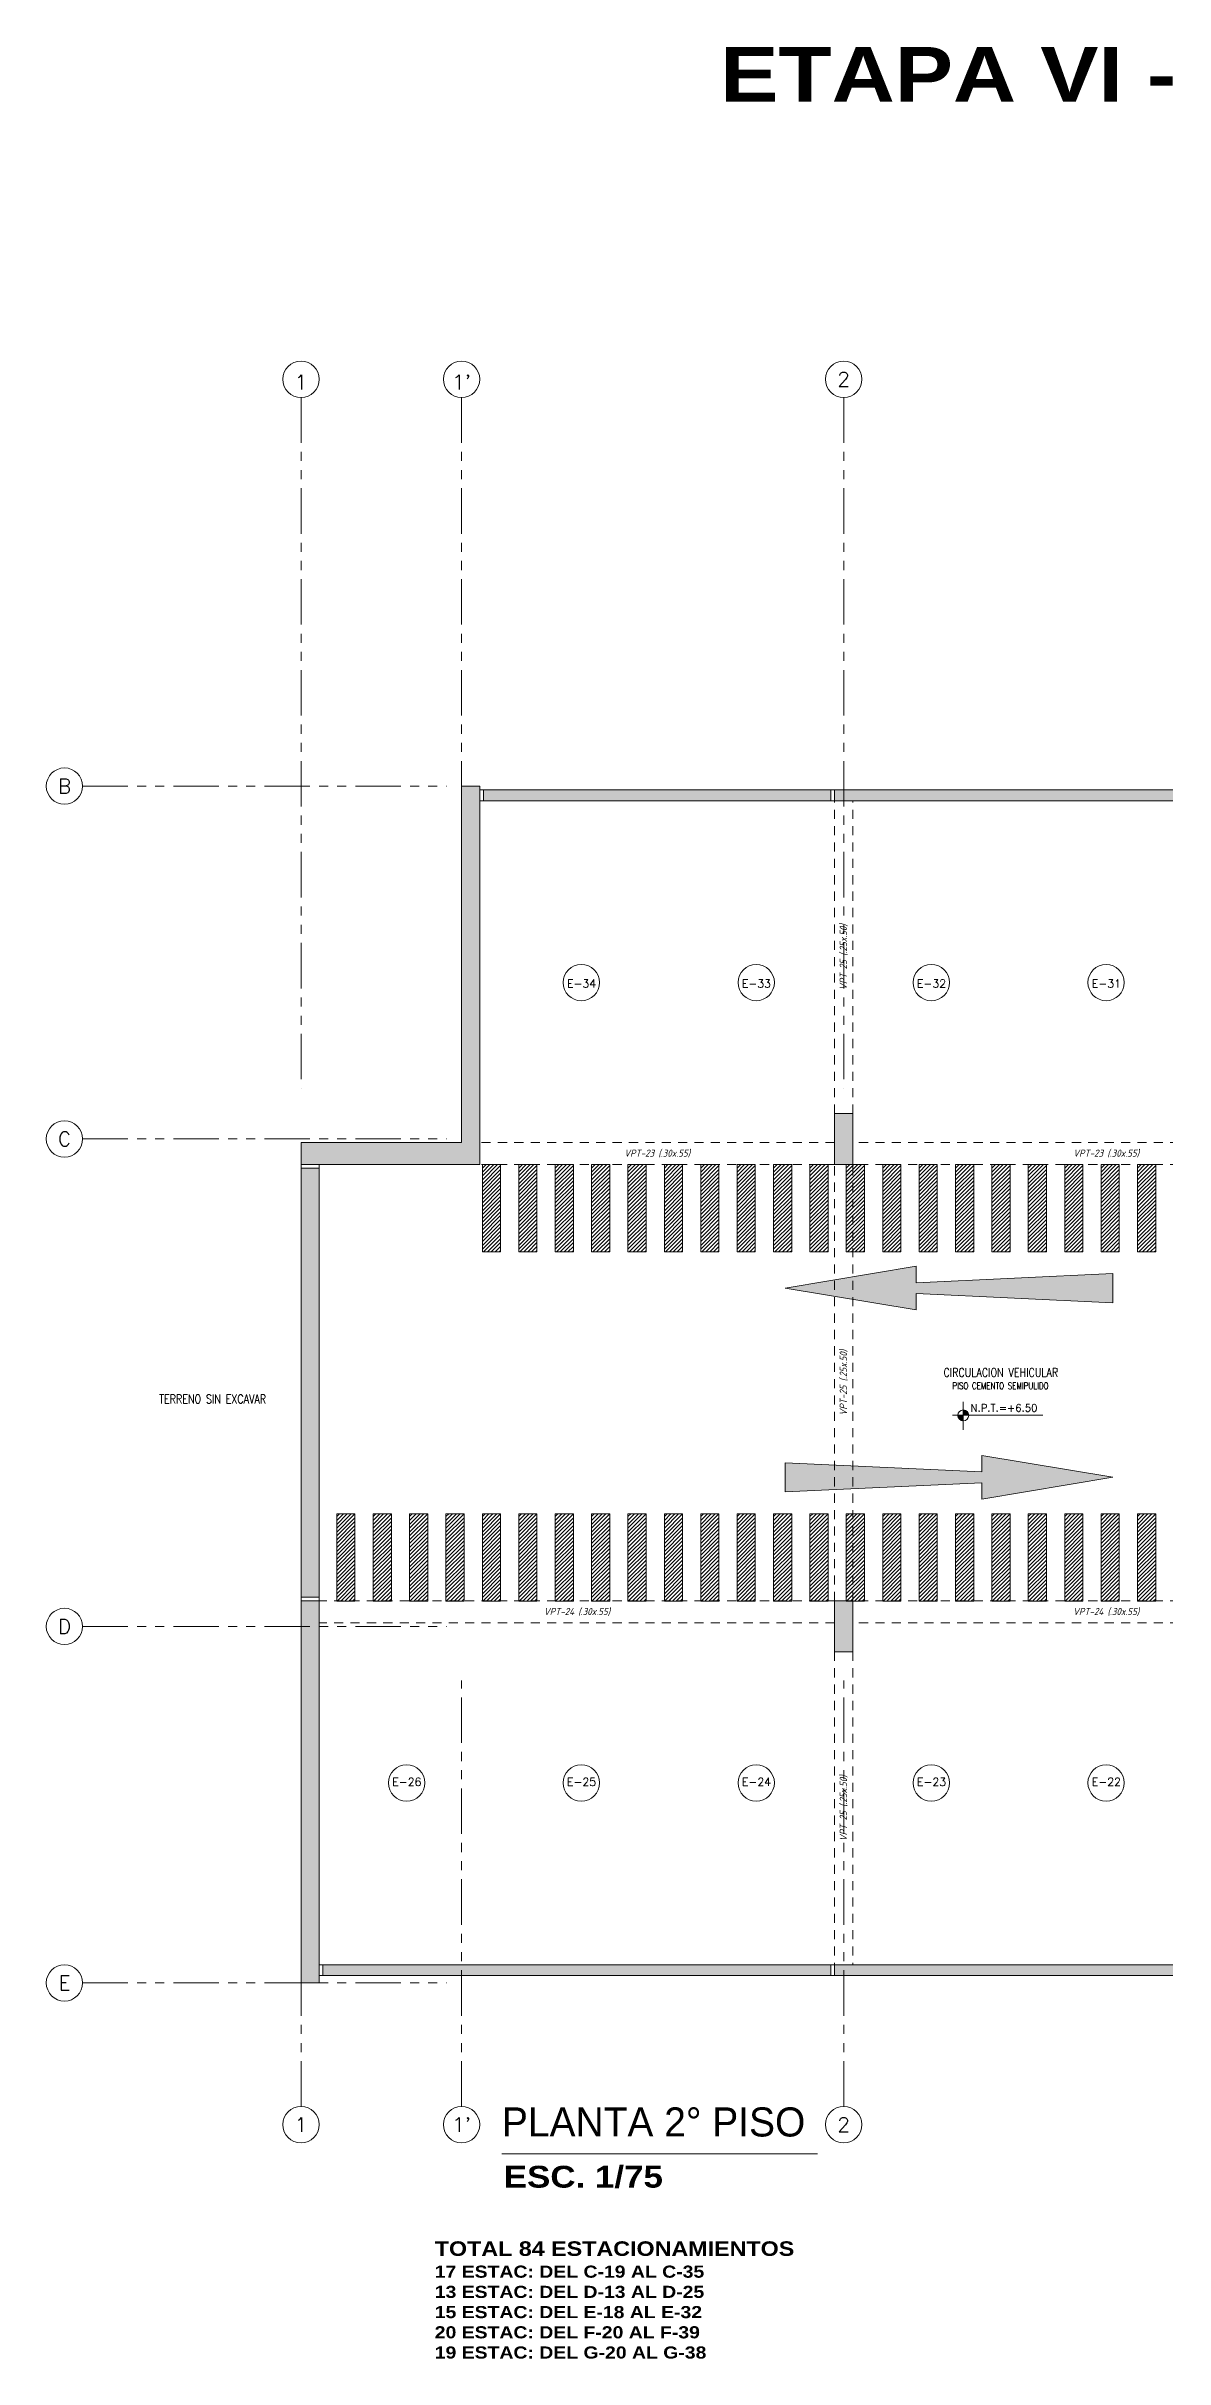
# Model space of a CAD drawing. Header units: millimetres. Extents: x 2085 to 2829, y 1352 to 1631.
# Drawn here: x 2109.65 to 2125.02, y 1437.67 to 1469.46 of the extents above; entities that cross this region are included whole.
import ezdxf
from ezdxf.enums import TextEntityAlignment as Align

# ---------------------------------------------------------------- set-up
doc = ezdxf.new("R2010")
doc.units = ezdxf.units.MM
for name, pattern in [('HIDDEN', [0.375, 0.25, -0.125]), ('HIDDEN2', [0.1875, 0.125, -0.0625]), ('PHANTOM', [2.5, 1.25, -0.25, 0.25, -0.25, 0.25, -0.25]), ('PHANTOM2', [1.25, 0.625, -0.125, 0.125, -0.125, 0.125, -0.125])]:
    doc.linetypes.add(name, pattern=pattern)
doc.layers.get('0').update_dxf_attribs({"color": 251, "lineweight": 9})
for name, color, linetype, lineweight in [('A-EJES', 251, 'PHANTOM', 9), ('A-ESTRUCTURA-HATCH', 251, 'Continuous', 13), ('A-ESTRUCTURA-PLACAS', 251, 'Continuous', 13), ('A-ESTRUCTURA-VIGAS', 251, 'HIDDEN2', 13), ('A-MUROS', 251, 'Continuous', 9), ('A-NIVELES-NPT', 251, 'Continuous', 9), ('A-NUMERO ESTAC', 251, 'Continuous', 13), ('A-TEXTO-ACABADO PISO', 251, 'Continuous', 13), ('A-TEXTO-AMBIENTES', 251, 'Continuous', 9), ('A-TEXTO-INDICACIONES', 251, 'Continuous', 13), ('A-TEXTO-TITULOS', 251, 'Continuous', 9), ('CIRCULACION PEATONAL', 251, 'Continuous', 13)]:
    doc.layers.add(name, color=color, linetype=linetype, lineweight=lineweight)
doc.layers.add('A-ETAPAS', color=251, linetype='Continuous', lineweight=9, plot=False)
doc.layers.add('A_50_Vigas Chata', color=251, linetype='HIDDEN', lineweight=13, plot=False)
doc.styles.add('APPIA -TEXTOS-GENERALES', font='isocp.shx', dxfattribs={"oblique": 15})
doc.styles.add('R160-75', font='ariblk.ttf', dxfattribs={"height": 0.6})
doc.styles.add('R175-75', font='GOTHIC.TTF', dxfattribs={"height": 0.4})
doc.styles.add('R80', font='romans.shx', dxfattribs={"width": 0.8, "oblique": 15, "height": 0.1})
doc.styles.add('ROMANS', font='romans.shx', dxfattribs={"width": 0.8})
pattern_1 = [(45, (105.750368, 0), (-0.0265165, 0.0265165), [])]

# ---------------------------------------------------------------- blocks, each defined once
blk = doc.blocks.new('EST P2')
at = {"layer": 'A-ESTRUCTURA-HATCH'}
h = blk.add_hatch(color=256, dxfattribs=at)
h.dxf.hatch_style = 1
h.paths.add_polyline_path([(-19.425, 5.95), (-23.374, 5.95), (-23.374, 5), (-25.49, 5), (-25.49, 4.85), (-23.224, 4.85), (-23.224, 5.75), (-19.575, 5.75), (-19.575, 4.85), (-18.03, 4.85), (-18.03, 5), (-19.425, 5)])
h.paths.add_polyline_path([(-25.54, 5), (-32.4, 5), (-32.4, 4.85), (-25.54, 4.85)])
h.paths.add_polyline_path([(-32.45, 5), (-39.91, 5), (-39.91, 4.85), (-32.45, 4.85)])
h.paths.add_polyline_path([(-39.96, 5), (-44.735, 5), (-44.735, 4.85), (-39.96, 4.85)])
h.paths.add_polyline_path([(-44.785, 5.05), (-45.035, 5.05), (-45.035, 0.15), (-47.24, 0.15), (-47.24, -0.15), (-44.785, -0.15)])
h.paths.add_polyline_path([(-46.99, -0.2), (-47.24, -0.2), (-47.24, -6.1), (-46.99, -6.1)])
h.paths.add_polyline_path([(-46.99, -6.15), (-47.24, -6.15), (-47.24, -11.4), (-46.99, -11.4)])
h.paths.add_polyline_path([(-39.96, -11.15), (-46.94, -11.15), (-46.94, -11.3), (-39.96, -11.3)])
h.paths.add_polyline_path([(-32.45, -11.15), (-39.91, -11.15), (-39.91, -11.3), (-32.45, -11.3)])
h.paths.add_polyline_path([(-25.54, -11.15), (-32.4, -11.15), (-32.4, -11.3), (-25.54, -11.3)])
h.paths.add_polyline_path([(-18.03, -11.15), (-25.49, -11.15), (-25.49, -11.3), (-18.03, -11.3)])
h.paths.add_polyline_path([(-11.12, -11.15), (-17.98, -11.15), (-17.98, -11.3), (-11.12, -11.3)])
h.paths.add_polyline_path([(-3.61, -11.15), (-11.07, -11.15), (-11.07, -11.3), (-3.61, -11.3)])
h.paths.add_polyline_path([(3.6, -11.15), (-3.56, -11.15), (-3.56, -11.3), (3.6, -11.3)])
h.paths.add_polyline_path([(12.2, -11.15), (3.65, -11.15), (3.65, -11.3), (12.2, -11.3)])
h.paths.add_polyline_path([(18.02, -11.15), (12.25, -11.15), (12.25, -11.3), (18.02, -11.3)])
h.paths.add_polyline_path([(23.02, -11.15), (18.07, -11.15), (18.07, -11.3), (23.02, -11.3)])
h.paths.add_polyline_path([(30.23, -11.15), (23.07, -11.15), (23.07, -11.3), (30.23, -11.3)])
h.paths.add_polyline_path([(35.53, -11.15), (30.28, -11.15), (30.28, -11.3), (35.53, -11.3)])
h.paths.add_polyline_path([(43.04, -11.15), (35.58, -11.15), (35.58, -11.3), (43.04, -11.3)])
h.paths.add_polyline_path([(49.95, -11.15), (43.09, -11.15), (43.09, -11.3), (49.95, -11.3)])
h.paths.add_polyline_path([(57.46, -11.15), (50, -11.15), (50, -11.3), (57.46, -11.3)])
h.paths.add_polyline_path([(64.37, -11.15), (57.51, -11.15), (57.51, -11.3), (64.37, -11.3)])
h.paths.add_polyline_path([(71.88, -11.15), (64.42, -11.15), (64.42, -11.3), (71.88, -11.3)])
h.paths.add_polyline_path([(59.801, -0.15), (60.001, -0.15, -0.616916), (65.272, 2.496), (65.272, -0.15), (65.422, -0.15), (65.422, 2.378, -0.221665), (66.601, -0.15), (66.801, -0.15, 0.99999)], flags=0)
h.paths.add_polyline_path([(72.801, -0.15), (73.001, -0.15, 1), (53.601, -0.15), (53.801, -0.15, -1)])
h.paths.add_polyline_path([(53.376, 5), (51.865, 5), (51.865, 4.85), (53.376, 4.85)])
h.paths.add_polyline_path([(51.865, 5), (47.915, 5), (47.915, -0.15), (50.25, -0.15), (50.25, 0), (48.065, 0), (48.065, 2.05), (50.015, 2.05), (50.015, 2.2), (48.065, 2.2), (48.065, 4.85), (51.715, 4.85), (51.715, 1.9), (51.865, 1.9), (51.865, 4.85), (51.865, 4.85)])
h.paths.add_polyline_path([(47.865, 5), (43.09, 5), (43.09, 4.85), (47.865, 4.85)])
h.paths.add_polyline_path([(43.04, 5), (35.58, 5), (35.58, 4.85), (43.04, 4.85)])
h.paths.add_polyline_path([(32.726, 5.95), (28.776, 5.95), (28.776, 5), (23.07, 5), (23.07, 4.85), (28.926, 4.85), (28.926, 5.75), (32.576, 5.75), (32.576, 4.85), (35.53, 4.85), (35.53, 5), (32.726, 5)])
h.paths.add_polyline_path([(23.02, 5), (18.07, 5), (18.07, 4.85), (23.02, 4.85)])
h.paths.add_polyline_path([(18.02, 5), (12.25, 5), (12.25, 4.85), (18.02, 4.85)])
h.paths.add_polyline_path([(12.2, 5), (5.876, 5), (5.876, 4.85), (12.2, 4.85)])
h.paths.add_polyline_path([(3.775, 5), (-3.56, 5), (-3.56, 4.85), (-0.175, 4.85), (-0.175, -0.151), (1.925, -0.151), (1.925, 0), (-0.025, 0), (-0.025, 2.05), (3.775, 2.05), (3.775, 2.2), (-0.025, 2.2), (-0.025, 4.85), (3.625, 4.85), (3.625, 3.2), (3.775, 3.2)])
h.paths.add_polyline_path([(-3.61, 5), (-11.07, 5), (-11.07, 4.85), (-3.61, 4.85)])
h.paths.add_polyline_path([(-11.12, 5), (-17.98, 5), (-17.98, 4.85), (-11.12, 4.85)])
h = blk.add_hatch(color=256, dxfattribs=at)
h.dxf.hatch_style = 1
h.paths.add_polyline_path([(-3.56, -6.15), (-3.31, -6.15), (-3.31, -6.85), (-3.56, -6.85)])
h.paths.add_polyline_path([(-3.56, 0.55), (-3.31, 0.55), (-3.31, -0.15), (-3.56, -0.15)])
h.paths.add_polyline_path([(-3.86, -6.15), (-3.61, -6.15), (-3.61, -6.85), (-3.86, -6.85)])
h.paths.add_polyline_path([(-3.86, 0.55), (-3.61, 0.55), (-3.61, -0.15), (-3.86, -0.15)])
h.paths.add_polyline_path([(-11.07, -6.15), (-10.82, -6.15), (-10.82, -6.85), (-11.07, -6.85)])
h.paths.add_polyline_path([(-11.07, 0.55), (-10.82, 0.55), (-10.82, -0.15), (-11.07, -0.15)])
h.paths.add_polyline_path([(-18.28, -6.15), (-18.03, -6.15), (-18.03, -6.85), (-18.28, -6.85)])
h.paths.add_polyline_path([(-18.28, 0.55), (-18.03, 0.55), (-18.03, -0.15), (-18.28, -0.15)])
h.paths.add_polyline_path([(-25.49, -6.15), (-25.24, -6.15), (-25.24, -6.85), (-25.49, -6.85)])
h.paths.add_polyline_path([(-25.49, 0.55), (-25.24, 0.55), (-25.24, -0.15), (-25.49, -0.15)])
h.paths.add_polyline_path([(-32.7, -6.15), (-32.45, -6.15), (-32.45, -6.85), (-32.7, -6.85)])
h.paths.add_polyline_path([(-32.7, 0.55), (-32.45, 0.55), (-32.45, -0.15), (-32.7, -0.15)])
h.paths.add_polyline_path([(-39.91, -6.15), (-39.66, -6.15), (-39.66, -6.85), (-39.91, -6.85)])
h.paths.add_polyline_path([(-39.91, 0.55), (-39.66, 0.55), (-39.66, -0.15), (-39.91, -0.15)])
h.paths.add_polyline_path([(3.65, -6.15), (3.9, -6.15), (3.9, -6.85), (3.65, -6.85)])
h.paths.add_polyline_path([(3.626, 0.55), (3.9, 0.55), (3.9, -0.15), (3.626, -0.15)])
h.paths.add_polyline_path([(42.79, -6.15), (43.04, -6.15), (43.04, -6.85), (42.79, -6.85)])
h.paths.add_polyline_path([(42.79, 0.55), (43.04, 0.55), (43.04, -0.15), (42.79, -0.15)])
h.paths.add_polyline_path([(35.58, -6.15), (35.83, -6.15), (35.83, -6.85), (35.58, -6.85)])
h.paths.add_polyline_path([(35.58, 0.55), (35.83, 0.55), (35.83, -0.15), (35.58, -0.15)])
h.paths.add_polyline_path([(35.28, -6.15), (35.53, -6.15), (35.53, -6.85), (35.28, -6.85)])
h.paths.add_polyline_path([(35.28, 0.55), (35.53, 0.55), (35.53, -0.15), (35.28, -0.15)])
h.paths.add_polyline_path([(30.28, -6.15), (30.53, -6.15), (30.53, -6.85), (30.28, -6.85)])
h.paths.add_polyline_path([(30.28, 0.55), (30.53, 0.55), (30.53, -0.15), (30.28, -0.15)])
h.paths.add_polyline_path([(23.07, -6.15), (23.32, -6.15), (23.32, -6.85), (23.07, -6.85)])
h.paths.add_polyline_path([(23.07, 0.55), (23.32, 0.55), (23.32, -0.15), (23.07, -0.15)])
h.paths.add_polyline_path([(18.07, -6.15), (18.32, -6.15), (18.32, -6.85), (18.07, -6.85)])
h.paths.add_polyline_path([(18.07, 0.55), (18.32, 0.55), (18.32, -0.15), (18.07, -0.15)])
h.paths.add_polyline_path([(10.86, -6.15), (11.11, -6.15), (11.11, -6.85), (10.86, -6.85)])
h.paths.add_polyline_path([(10.86, 0.55), (11.11, 0.55), (11.11, -0.15), (10.86, -0.15)])
h.paths.add_polyline_path([(71.63, -6.15), (71.88, -6.15), (71.88, -6.85), (71.63, -6.85)])
h.paths.add_polyline_path([(64.42, -6.15), (64.67, -6.15), (64.67, -6.85), (64.42, -6.85)])
h.paths.add_polyline_path([(57.21, -6.15), (57.46, -6.15), (57.46, -6.85), (57.21, -6.85)])
h.paths.add_polyline_path([(50, -6.15), (50.25, -6.15), (50.25, -6.85), (50, -6.85)])
at = {"layer": 'A-ESTRUCTURA-PLACAS'}
for points in [[(-47.24, -0.15), (-47.24, 0.15), (-45.035, 0.15), (-45.035, 5.05), (-44.785, 5.05), (-44.785, -0.15)], [(-44.735, 5), (-39.96, 5), (-39.96, 4.85), (-44.735, 4.85)], [(-39.91, 0.55), (-39.66, 0.55), (-39.66, -0.15), (-39.91, -0.15)], [(-47.24, -6.1), (-47.24, -0.2), (-46.99, -0.2), (-46.99, -6.1)], [(-46.99, -11.4), (-47.24, -11.4), (-47.24, -6.15), (-46.99, -6.15)], [(-39.91, -6.15), (-39.66, -6.15), (-39.66, -6.85), (-39.91, -6.85)], [(-39.96, -11.3), (-46.94, -11.3), (-46.94, -11.15), (-39.96, -11.15)], [(-32.45, -11.3), (-39.91, -11.3), (-39.91, -11.15), (-32.45, -11.15)]]:
    blk.add_lwpolyline(points, close=True, dxfattribs=at)
blk.add_lwpolyline([(-32.45, 4.85), (-39.91, 4.85), (-39.91, 5), (-32.45, 5), (-32.45, 4.85)], dxfattribs=at)
at = {"layer": 'A-ESTRUCTURA-VIGAS'}
for points in [[(-39.91, 0.55), (-39.91, 4.85)], [(-39.66, 0.55), (-39.66, 4.85)], [(-39.91, 0.15), (-44.785, 0.15)], [(-32.7, 0.15), (-39.66, 0.15)], [(-39.91, -0.15), (-44.785, -0.15)], [(-39.91, -6.15), (-39.91, -0.15)], [(-39.66, -6.15), (-39.66, -0.15)], [(-32.7, -0.15), (-39.66, -0.15)], [(-39.91, -6.15), (-46.99, -6.15)], [(-32.7, -6.15), (-39.66, -6.15)], [(-39.91, -6.45), (-46.99, -6.45)], [(-32.7, -6.45), (-39.66, -6.45)], [(-39.91, -6.85), (-39.91, -11.15)], [(-39.66, -6.85), (-39.66, -11.15)]]:
    blk.add_lwpolyline(points, dxfattribs=at)
blk.add_lwpolyline([(-46.99, -0.15), (-46.99, -0.15)], close=True, dxfattribs=at)
at = {"layer": 'A_50_Vigas Chata', "char_height": 0.1, "attachment_point": 5, "rotation": 90, "style": 'APPIA -TEXTOS-GENERALES'}
for insert in [(-39.785, 2.7), (-39.785, -3.15), (-39.785, -9)]:
    blk.add_mtext('VPT-25 (.25x.50)', dxfattribs=dict(at, insert=insert))
at = {"layer": 'A_50_Vigas Chata', "char_height": 0.1, "attachment_point": 5, "style": 'APPIA -TEXTOS-GENERALES'}
for s, insert in [('VPT-23 (.30x.55)', (-42.348, 0)), ('VPT-23 (.30x.55)', (-36.18, 0)), ('VPT-24 (.30x.55)', (-43.45, -6.3)), ('VPT-24 (.30x.55)', (-36.18, -6.3))]:
    blk.add_mtext(s, dxfattribs=dict(at, insert=insert))
blk = doc.blocks.new('*U112')
at = {"layer": 'CIRCULACION PEATONAL'}
h = blk.add_hatch(dxfattribs=at)
h.set_pattern_fill('ANSI31', color=256, scale=0.3)
h.set_pattern_definition(pattern_1)
h.paths.add_polyline_path([(106.047, 0.228), (105.797, 0.228), (105.797, -0.972), (106.047, -0.972)])
h = blk.add_hatch(dxfattribs=at)
h.set_pattern_fill('ANSI31', color=256, scale=0.3)
h.set_pattern_definition([(45, (106.250368, 0), (-0.0265165, 0.0265165), [])])
h.paths.add_polyline_path([(106.547, 0.228), (106.297, 0.228), (106.297, -0.972), (106.547, -0.972)])
h = blk.add_hatch(dxfattribs=at)
h.set_pattern_fill('ANSI31', color=256, scale=0.3)
h.set_pattern_definition([(45, (106.750368, 0), (-0.0265165, 0.0265165), [])])
h.paths.add_polyline_path([(107.047, 0.228), (106.797, 0.228), (106.797, -0.972), (107.047, -0.972)])
h = blk.add_hatch(dxfattribs=at)
h.set_pattern_fill('ANSI31', color=256, scale=0.3)
h.set_pattern_definition([(45, (107.250368, 0), (-0.0265165, 0.0265165), [])])
h.paths.add_polyline_path([(107.547, 0.228), (107.297, 0.228), (107.297, -0.972), (107.547, -0.972)])
h = blk.add_hatch(dxfattribs=at)
h.set_pattern_fill('ANSI31', color=256, scale=0.3)
h.set_pattern_definition([(45, (107.750368, 0), (-0.0265165, 0.0265165), [])])
h.paths.add_polyline_path([(108.047, 0.228), (107.797, 0.228), (107.797, -0.972), (108.047, -0.972)])
h = blk.add_hatch(dxfattribs=at)
h.set_pattern_fill('ANSI31', color=256, scale=0.3)
h.set_pattern_definition([(45, (108.250368, 0), (-0.0265165, 0.0265165), [])])
h.paths.add_polyline_path([(108.547, 0.228), (108.297, 0.228), (108.297, -0.972), (108.547, -0.972)])
h = blk.add_hatch(dxfattribs=at)
h.set_pattern_fill('ANSI31', color=256, scale=0.3)
h.set_pattern_definition([(45, (108.750368, 0), (-0.0265165, 0.0265165), [])])
h.paths.add_polyline_path([(109.047, 0.228), (108.797, 0.228), (108.797, -0.972), (109.047, -0.972)])
h = blk.add_hatch(dxfattribs=at)
h.set_pattern_fill('ANSI31', color=256, scale=0.3)
h.set_pattern_definition([(45, (109.250368, 0), (-0.0265165, 0.0265165), [])])
h.paths.add_polyline_path([(109.547, 0.228), (109.297, 0.228), (109.297, -0.972), (109.547, -0.972)])
h = blk.add_hatch(dxfattribs=at)
h.set_pattern_fill('ANSI31', color=256, scale=0.3)
h.set_pattern_definition([(45, (109.750368, 0), (-0.0265165, 0.0265165), [])])
h.paths.add_polyline_path([(110.047, 0.228), (109.797, 0.228), (109.797, -0.972), (110.047, -0.972)])
h = blk.add_hatch(dxfattribs=at)
h.set_pattern_fill('ANSI31', color=256, scale=0.3)
h.set_pattern_definition([(45, (110.250368, 0), (-0.0265165, 0.0265165), [])])
h.paths.add_polyline_path([(110.547, 0.228), (110.297, 0.228), (110.297, -0.972), (110.547, -0.972)])
h = blk.add_hatch(dxfattribs=at)
h.set_pattern_fill('ANSI31', color=256, scale=0.3)
h.set_pattern_definition([(45, (110.750368, 0), (-0.0265165, 0.0265165), [])])
h.paths.add_polyline_path([(111.047, 0.228), (110.797, 0.228), (110.797, -0.972), (111.047, -0.972)])
h = blk.add_hatch(dxfattribs=at)
h.set_pattern_fill('ANSI31', color=256, scale=0.3)
h.set_pattern_definition([(45, (111.250368, 0), (-0.0265165, 0.0265165), [])])
h.paths.add_polyline_path([(111.547, 0.228), (111.297, 0.228), (111.297, -0.972), (111.547, -0.972)])
h = blk.add_hatch(dxfattribs=at)
h.set_pattern_fill('ANSI31', color=256, scale=0.3)
h.set_pattern_definition([(45, (111.750368, 0), (-0.0265165, 0.0265165), [])])
h.paths.add_polyline_path([(112.047, 0.228), (111.797, 0.228), (111.797, -0.972), (112.047, -0.972)])
h = blk.add_hatch(dxfattribs=at)
h.set_pattern_fill('ANSI31', color=256, scale=0.3)
h.set_pattern_definition([(45, (112.250368, 0), (-0.0265165, 0.0265165), [])])
h.paths.add_polyline_path([(112.547, 0.228), (112.297, 0.228), (112.297, -0.972), (112.547, -0.972)])
h = blk.add_hatch(dxfattribs=at)
h.set_pattern_fill('ANSI31', color=256, scale=0.3)
h.set_pattern_definition([(45, (112.750368, 0), (-0.0265165, 0.0265165), [])])
h.paths.add_polyline_path([(113.047, 0.228), (112.797, 0.228), (112.797, -0.972), (113.047, -0.972)])
h = blk.add_hatch(dxfattribs=at)
h.set_pattern_fill('ANSI31', color=256, scale=0.3)
h.set_pattern_definition([(45, (113.250368, 0), (-0.0265165, 0.0265165), [])])
h.paths.add_polyline_path([(113.547, 0.228), (113.297, 0.228), (113.297, -0.972), (113.547, -0.972)])
h = blk.add_hatch(dxfattribs=at)
h.set_pattern_fill('ANSI31', color=256, scale=0.3)
h.set_pattern_definition([(45, (113.750368, 0), (-0.0265165, 0.0265165), [])])
h.paths.add_polyline_path([(114.047, 0.228), (113.797, 0.228), (113.797, -0.972), (114.047, -0.972)])
h = blk.add_hatch(dxfattribs=at)
h.set_pattern_fill('ANSI31', color=256, scale=0.3)
h.set_pattern_definition([(45, (114.250368, 0), (-0.0265165, 0.0265165), [])])
h.paths.add_polyline_path([(114.547, 0.228), (114.297, 0.228), (114.297, -0.972), (114.547, -0.972)])
h = blk.add_hatch(dxfattribs=at)
h.set_pattern_fill('ANSI31', color=256, scale=0.3)
h.set_pattern_definition([(45, (114.750368, 0), (-0.0265165, 0.0265165), [])])
h.paths.add_polyline_path([(115.047, 0.228), (114.797, 0.228), (114.797, -0.972), (115.047, -0.972)])
h = blk.add_hatch(dxfattribs=at)
h.set_pattern_fill('ANSI31', color=256, scale=0.3)
h.set_pattern_definition([(45, (115.250368, 0), (-0.0265165, 0.0265165), [])])
h.paths.add_polyline_path([(115.547, 0.228), (115.297, 0.228), (115.297, -0.972), (115.547, -0.972)])
h = blk.add_hatch(dxfattribs=at)
h.set_pattern_fill('ANSI31', color=256, scale=0.3)
h.set_pattern_definition([(45, (115.750368, 0), (-0.0265165, 0.0265165), [])])
h.paths.add_polyline_path([(116.047, 0.228), (115.797, 0.228), (115.797, -0.972), (116.047, -0.972)])
h = blk.add_hatch(dxfattribs=at)
h.set_pattern_fill('ANSI31', color=256, scale=0.3)
h.set_pattern_definition([(45, (116.250368, 0), (-0.0265165, 0.0265165), [])])
h.paths.add_polyline_path([(116.547, 0.228), (116.297, 0.228), (116.297, -0.972), (116.547, -0.972)])
h = blk.add_hatch(dxfattribs=at)
h.set_pattern_fill('ANSI31', color=256, scale=0.3)
h.set_pattern_definition([(45, (116.750368, 0), (-0.0265165, 0.0265165), [])])
h.paths.add_polyline_path([(117.047, 0.228), (116.797, 0.228), (116.797, -0.972), (117.047, -0.972)])
for points in [[(105.797, -0.972), (106.047, -0.972), (106.047, 0.228), (105.797, 0.228)], [(106.297, -0.972), (106.547, -0.972), (106.547, 0.228), (106.297, 0.228)], [(106.797, -0.972), (107.047, -0.972), (107.047, 0.228), (106.797, 0.228)], [(107.297, -0.972), (107.547, -0.972), (107.547, 0.228), (107.297, 0.228)], [(107.797, -0.972), (108.047, -0.972), (108.047, 0.228), (107.797, 0.228)], [(108.297, -0.972), (108.547, -0.972), (108.547, 0.228), (108.297, 0.228)], [(108.797, -0.972), (109.047, -0.972), (109.047, 0.228), (108.797, 0.228)], [(109.297, -0.972), (109.547, -0.972), (109.547, 0.228), (109.297, 0.228)], [(109.797, -0.972), (110.047, -0.972), (110.047, 0.228), (109.797, 0.228)], [(110.297, -0.972), (110.547, -0.972), (110.547, 0.228), (110.297, 0.228)], [(110.797, -0.972), (111.047, -0.972), (111.047, 0.228), (110.797, 0.228)], [(111.297, -0.972), (111.547, -0.972), (111.547, 0.228), (111.297, 0.228)], [(111.797, -0.972), (112.047, -0.972), (112.047, 0.228), (111.797, 0.228)], [(112.297, -0.972), (112.547, -0.972), (112.547, 0.228), (112.297, 0.228)], [(112.797, -0.972), (113.047, -0.972), (113.047, 0.228), (112.797, 0.228)], [(113.297, -0.972), (113.547, -0.972), (113.547, 0.228), (113.297, 0.228)], [(113.797, -0.972), (114.047, -0.972), (114.047, 0.228), (113.797, 0.228)], [(114.297, -0.972), (114.547, -0.972), (114.547, 0.228), (114.297, 0.228)], [(114.797, -0.972), (115.047, -0.972), (115.047, 0.228), (114.797, 0.228)], [(115.297, -0.972), (115.547, -0.972), (115.547, 0.228), (115.297, 0.228)], [(115.797, -0.972), (116.047, -0.972), (116.047, 0.228), (115.797, 0.228)], [(116.297, -0.972), (116.547, -0.972), (116.547, 0.228), (116.297, 0.228)], [(116.797, -0.972), (117.047, -0.972), (117.047, 0.228), (116.797, 0.228)]]:
    blk.add_lwpolyline(points, close=True, dxfattribs=at)
blk = doc.blocks.new('EJES 1P')
at = {"layer": 'A-EJES', "linetype": 'PHANTOM2'}
for points in [[(-2.231, 5.345), (-2.231, -4.158)], [(-0.026, 5.345), (-0.026, -4.158)], [(5.224, 5.345), (5.224, -4.158)], [(-5.234, 0), (-0.228, 0)], [(-5.234, -4.85), (-0.228, -4.85)], [(-5.234, -11.55), (-0.228, -11.55)], [(-2.231, -18.151), (-2.231, -12.292)], [(-0.026, -18.151), (-0.026, -12.292)], [(5.224, -18.151), (5.224, -12.292)], [(-5.234, -16.45), (-0.228, -16.45)]]:
    blk.add_lwpolyline(points, dxfattribs=at)
at = {"layer": 'A-EJES', "linetype": 'Continuous'}
for centre in [(-2.231, 5.592), (-0.026, 5.592), (5.224, 5.592), (-5.481, 0), (-5.481, -4.85), (-5.481, -11.55), (-5.481, -16.45), (-2.231, -18.398), (-0.026, -18.398), (5.224, -18.398)]:
    blk.add_circle(centre, 0.25, dxfattribs=at)
at = {"layer": 'A-EJES', "linetype": 'Continuous', "style": 'ROMANS'}
for s, p in [('1', (-2.231, 5.554)), ("1'", (-0.026, 5.554)), ('2', (5.224, 5.592)), ('B', (-5.481, 0)), ('C', (-5.481, -4.85)), ('D', (-5.481, -11.55)), ('E', (-5.481, -16.45)), ('1', (-2.231, -18.398)), ("1'", (-0.026, -18.398)), ('2', (5.224, -18.398))]:
    blk.add_text(s, height=0.2, dxfattribs=at).set_placement(p, align=Align.MIDDLE_CENTER)
blk = doc.blocks.new('*U110')
at = {"layer": 'CIRCULACION PEATONAL'}
h = blk.add_hatch(dxfattribs=at)
h.set_pattern_fill('ANSI31', color=256, scale=0.3)
h.set_pattern_definition([(45, (96.750368, 0), (-0.0265165, 0.0265165), [])])
h.paths.add_polyline_path([(97.047, 0.228), (96.797, 0.228), (96.797, -0.972), (97.047, -0.972)])
h = blk.add_hatch(dxfattribs=at)
h.set_pattern_fill('ANSI31', color=256, scale=0.3)
h.set_pattern_definition([(45, (97.250368, 0), (-0.0265165, 0.0265165), [])])
h.paths.add_polyline_path([(97.547, 0.228), (97.297, 0.228), (97.297, -0.972), (97.547, -0.972)])
h = blk.add_hatch(dxfattribs=at)
h.set_pattern_fill('ANSI31', color=256, scale=0.3)
h.set_pattern_definition([(45, (97.750368, 0), (-0.0265165, 0.0265165), [])])
h.paths.add_polyline_path([(98.047, 0.228), (97.797, 0.228), (97.797, -0.972), (98.047, -0.972)])
h = blk.add_hatch(dxfattribs=at)
h.set_pattern_fill('ANSI31', color=256, scale=0.3)
h.set_pattern_definition([(45, (98.250368, 0), (-0.0265165, 0.0265165), [])])
h.paths.add_polyline_path([(98.547, 0.228), (98.297, 0.228), (98.297, -0.972), (98.547, -0.972)])
h = blk.add_hatch(dxfattribs=at)
h.set_pattern_fill('ANSI31', color=256, scale=0.3)
h.set_pattern_definition([(45, (98.750368, 0), (-0.0265165, 0.0265165), [])])
h.paths.add_polyline_path([(99.047, 0.228), (98.797, 0.228), (98.797, -0.972), (99.047, -0.972)])
h = blk.add_hatch(dxfattribs=at)
h.set_pattern_fill('ANSI31', color=256, scale=0.3)
h.set_pattern_definition([(45, (99.250368, 0), (-0.0265165, 0.0265165), [])])
h.paths.add_polyline_path([(99.547, 0.228), (99.297, 0.228), (99.297, -0.972), (99.547, -0.972)])
h = blk.add_hatch(dxfattribs=at)
h.set_pattern_fill('ANSI31', color=256, scale=0.3)
h.set_pattern_definition([(45, (99.750368, 0), (-0.0265165, 0.0265165), [])])
h.paths.add_polyline_path([(100.047, 0.228), (99.797, 0.228), (99.797, -0.972), (100.047, -0.972)])
h = blk.add_hatch(dxfattribs=at)
h.set_pattern_fill('ANSI31', color=256, scale=0.3)
h.set_pattern_definition([(45, (100.250368, 0), (-0.0265165, 0.0265165), [])])
h.paths.add_polyline_path([(100.547, 0.228), (100.297, 0.228), (100.297, -0.972), (100.547, -0.972)])
h = blk.add_hatch(dxfattribs=at)
h.set_pattern_fill('ANSI31', color=256, scale=0.3)
h.set_pattern_definition([(45, (100.750368, 0), (-0.0265165, 0.0265165), [])])
h.paths.add_polyline_path([(101.047, 0.228), (100.797, 0.228), (100.797, -0.972), (101.047, -0.972)])
h = blk.add_hatch(dxfattribs=at)
h.set_pattern_fill('ANSI31', color=256, scale=0.3)
h.set_pattern_definition([(45, (101.250368, 0), (-0.0265165, 0.0265165), [])])
h.paths.add_polyline_path([(101.547, 0.228), (101.297, 0.228), (101.297, -0.972), (101.547, -0.972)])
h = blk.add_hatch(dxfattribs=at)
h.set_pattern_fill('ANSI31', color=256, scale=0.3)
h.set_pattern_definition([(45, (101.750368, 0), (-0.0265165, 0.0265165), [])])
h.paths.add_polyline_path([(102.047, 0.228), (101.797, 0.228), (101.797, -0.972), (102.047, -0.972)])
h = blk.add_hatch(dxfattribs=at)
h.set_pattern_fill('ANSI31', color=256, scale=0.3)
h.set_pattern_definition([(45, (102.250368, 0), (-0.0265165, 0.0265165), [])])
h.paths.add_polyline_path([(102.547, 0.228), (102.297, 0.228), (102.297, -0.972), (102.547, -0.972)])
h = blk.add_hatch(dxfattribs=at)
h.set_pattern_fill('ANSI31', color=256, scale=0.3)
h.set_pattern_definition([(45, (102.750368, 0), (-0.0265165, 0.0265165), [])])
h.paths.add_polyline_path([(103.047, 0.228), (102.797, 0.228), (102.797, -0.972), (103.047, -0.972)])
h = blk.add_hatch(dxfattribs=at)
h.set_pattern_fill('ANSI31', color=256, scale=0.3)
h.set_pattern_definition([(45, (103.250368, 0), (-0.0265165, 0.0265165), [])])
h.paths.add_polyline_path([(103.547, 0.228), (103.297, 0.228), (103.297, -0.972), (103.547, -0.972)])
h = blk.add_hatch(dxfattribs=at)
h.set_pattern_fill('ANSI31', color=256, scale=0.3)
h.set_pattern_definition([(45, (103.750368, 0), (-0.0265165, 0.0265165), [])])
h.paths.add_polyline_path([(104.047, 0.228), (103.797, 0.228), (103.797, -0.972), (104.047, -0.972)])
h = blk.add_hatch(dxfattribs=at)
h.set_pattern_fill('ANSI31', color=256, scale=0.3)
h.set_pattern_definition([(45, (104.250368, 0), (-0.0265165, 0.0265165), [])])
h.paths.add_polyline_path([(104.547, 0.228), (104.297, 0.228), (104.297, -0.972), (104.547, -0.972)])
h = blk.add_hatch(dxfattribs=at)
h.set_pattern_fill('ANSI31', color=256, scale=0.3)
h.set_pattern_definition([(45, (104.750368, 0), (-0.0265165, 0.0265165), [])])
h.paths.add_polyline_path([(105.047, 0.228), (104.797, 0.228), (104.797, -0.972), (105.047, -0.972)])
h = blk.add_hatch(dxfattribs=at)
h.set_pattern_fill('ANSI31', color=256, scale=0.3)
h.set_pattern_definition([(45, (105.250368, 0), (-0.0265165, 0.0265165), [])])
h.paths.add_polyline_path([(105.547, 0.228), (105.297, 0.228), (105.297, -0.972), (105.547, -0.972)])
h = blk.add_hatch(dxfattribs=at)
h.set_pattern_fill('ANSI31', color=256, scale=0.3)
h.set_pattern_definition(pattern_1)
h.paths.add_polyline_path([(106.047, 0.228), (105.797, 0.228), (105.797, -0.972), (106.047, -0.972)])
for points in [[(96.797, -0.972), (97.047, -0.972), (97.047, 0.228), (96.797, 0.228)], [(97.297, -0.972), (97.547, -0.972), (97.547, 0.228), (97.297, 0.228)], [(97.797, -0.972), (98.047, -0.972), (98.047, 0.228), (97.797, 0.228)], [(98.297, -0.972), (98.547, -0.972), (98.547, 0.228), (98.297, 0.228)], [(98.797, -0.972), (99.047, -0.972), (99.047, 0.228), (98.797, 0.228)], [(99.297, -0.972), (99.547, -0.972), (99.547, 0.228), (99.297, 0.228)], [(99.797, -0.972), (100.047, -0.972), (100.047, 0.228), (99.797, 0.228)], [(100.297, -0.972), (100.547, -0.972), (100.547, 0.228), (100.297, 0.228)], [(100.797, -0.972), (101.047, -0.972), (101.047, 0.228), (100.797, 0.228)], [(101.297, -0.972), (101.547, -0.972), (101.547, 0.228), (101.297, 0.228)], [(101.797, -0.972), (102.047, -0.972), (102.047, 0.228), (101.797, 0.228)], [(102.297, -0.972), (102.547, -0.972), (102.547, 0.228), (102.297, 0.228)], [(102.797, -0.972), (103.047, -0.972), (103.047, 0.228), (102.797, 0.228)], [(103.297, -0.972), (103.547, -0.972), (103.547, 0.228), (103.297, 0.228)], [(103.797, -0.972), (104.047, -0.972), (104.047, 0.228), (103.797, 0.228)], [(104.297, -0.972), (104.547, -0.972), (104.547, 0.228), (104.297, 0.228)], [(104.797, -0.972), (105.047, -0.972), (105.047, 0.228), (104.797, 0.228)], [(105.297, -0.972), (105.547, -0.972), (105.547, 0.228), (105.297, 0.228)], [(105.797, -0.972), (106.047, -0.972), (106.047, 0.228), (105.797, 0.228)]]:
    blk.add_lwpolyline(points, close=True, dxfattribs=at)
blk = doc.blocks.new('SIM NIVEL PLANTA')
at = {"linetype": 'Continuous'}
h = blk.add_hatch(dxfattribs=at)
h.set_pattern_fill('_USER', color=256, scale=0.099996, angle=45, style=0, pattern_type=0)
h.set_pattern_definition([(45, (35396.10581, 26516.4892), (-0.0707080889, 0.0707080889), [])])
h.paths.add_polyline_path([(-17.03, 0), (-15.53, 0, 0.409209), (-17.03, 1.47)])
h.paths.add_polyline_path([(-18.53, 0, 0.419236), (-17.03, -1.53), (-17.03, 0)])
for p, q in [((4.81, 0), (-20, 0)), ((-17.03, -3.97), (-17.03, 3.72))]:
    blk.add_line(p, q)
blk.add_circle((-17.03, -0.03), 1.5, dxfattribs=at)
at = {"style": 'R80'}
blk.add_attdef('N.P.T.+0.00', text='', height=2.03, dxfattribs=at).set_placement((-5.83, 2.01), align=Align.MIDDLE_CENTER)
blk = doc.blocks.new('PO_GUARDIA CIVIL ESQ FAISANES_PLANTAS_Sotanos_REVA_2022.01.24 - copia$0$XREF_SOTANOS - ETAPA 1-2020.06.26$0$frr')
at = {"transparency": 33554687}
blk.add_hatch(color=8, dxfattribs=at).paths.add_polyline_path([(0.002, -0.011), (-0.002, -0.011), (-0.3, -1.8), (-0.075, -1.8), (-0.2, -4.5), (0.2, -4.5), (0.075, -1.8), (0.3, -1.8)])
at = {"color": 7}
blk.add_lwpolyline([(-0.2, -4.5), (0.2, -4.5), (0.075, -1.8), (0.3, -1.8), (0, 0), (-0.3, -1.8), (-0.075, -1.8)], close=True, dxfattribs=at)
blk = doc.blocks.new('EJE')
at = {"linetype": 'Continuous'}
blk.add_circle((0, 0), 0.5, dxfattribs=at)
at = {"layer": 'A-TEXTO-INDICACIONES', "style": 'ROMANS'}
blk.add_attdef('EJE', text='', height=0.22, rotation=0, dxfattribs=at).set_placement((0.007, 0.028), align=Align.MIDDLE_CENTER)

msp = doc.modelspace()

# ---------------------------------------------------------------- linework, layer by layer
at = {"layer": 'A-MUROS'}
for p, q in [((2115.355, 1454.388), (2115.355, 1459.288)), ((2115.605, 1459.288), (2115.355, 1459.288)), ((2115.605, 1459.238), (2115.605, 1459.288)), ((2137.016, 1459.238), (2115.605, 1459.238)), ((2115.605, 1459.088), (2160.215, 1459.088)), ((2115.605, 1454.088), (2115.605, 1459.088)), ((2113.15, 1442.838), (2113.15, 1454.388)), ((2115.355, 1454.388), (2113.15, 1454.388)), ((2113.4, 1443.088), (2113.4, 1454.088)), ((2113.4, 1454.088), (2115.605, 1454.088)), ((2232.266, 1443.088), (2113.4, 1443.088)), ((2113.4, 1442.838), (2113.15, 1442.838)), ((2113.4, 1442.938), (2232.266, 1442.938)), ((2113.4, 1442.938), (2113.4, 1442.838))]:
    msp.add_line(p, q, dxfattribs=at)
for points in [[(2120.48, 1454.088), (2120.73, 1454.088), (2120.73, 1454.788), (2120.48, 1454.788)], [(2120.48, 1448.088), (2120.73, 1448.088), (2120.73, 1447.388), (2120.48, 1447.388)]]:
    msp.add_lwpolyline(points, close=True, dxfattribs=at)
at = {"layer": 'A-TEXTO-TITULOS'}
msp.add_lwpolyline([(2115.91, 1440.488), (2120.246, 1440.488)], dxfattribs=at)

# ---------------------------------------------------------------- block references
for name, p in [('EJES 1P', (2115.381, 1459.288)), ('EST P2', (2160.39, 1454.238))]:
    msp.add_blockref(name, p)
at = {"rotation": 180.0005141974605}
for name, p in [('*U110', (2221.688, 1453.115)), ('*U112', (2230.688, 1448.314))]:
    msp.add_blockref(name, p, dxfattribs=at)
at = {"transparency": 33554483}
for p, rotation in [((2119.802, 1452.388), 90), ((2124.302, 1449.788), 270)]:
    msp.add_blockref('PO_GUARDIA CIVIL ESQ FAISANES_PLANTAS_Sotanos_REVA_2022.01.24 - copia$0$XREF_SOTANOS - ETAPA 1-2020.06.26$0$frr', p, dxfattribs=dict(at, rotation=rotation))
at = {"layer": 'A-NIVELES-NPT', "xscale": 0.05, "yscale": 0.05, "zscale": 0.05}
msp.add_blockref('SIM NIVEL PLANTA', (2123.099, 1450.64), dxfattribs=at).add_auto_attribs({'N.P.T.+0.00': 'N.P.T.=+6.50'})
at = {"layer": 'A-NUMERO ESTAC'}
ref = msp.add_blockref('EJE', (2117, 1456.588), dxfattribs=dict(at, xscale=-0.5, yscale=0.5, zscale=0.5, rotation=180))
ref.add_attrib('EJE', 'E-34', dxfattribs={"layer": 'A-TEXTO-INDICACIONES', "height": 0.11, "rotation": 360, "style": 'ROMANS'}).set_placement((2117.004, 1456.574), align=Align.MIDDLE_CENTER)
ref = msp.add_blockref('EJE', (2119.403, 1456.588), dxfattribs=dict(at, xscale=-0.5, yscale=0.5, zscale=0.5, rotation=180))
ref.add_attrib('EJE', 'E-33', dxfattribs={"layer": 'A-TEXTO-INDICACIONES', "height": 0.11, "rotation": 360, "style": 'ROMANS'}).set_placement((2119.406, 1456.574), align=Align.MIDDLE_CENTER)
ref = msp.add_blockref('EJE', (2121.808, 1456.588), dxfattribs=dict(at, xscale=-0.5, yscale=0.5, zscale=0.5, rotation=180))
ref.add_attrib('EJE', 'E-32', dxfattribs={"layer": 'A-TEXTO-INDICACIONES', "height": 0.11, "rotation": 360, "style": 'ROMANS'}).set_placement((2121.811, 1456.574), align=Align.MIDDLE_CENTER)
ref = msp.add_blockref('EJE', (2124.21, 1456.588), dxfattribs=dict(at, xscale=-0.5, yscale=0.5, zscale=0.5, rotation=180))
ref.add_attrib('EJE', 'E-31', dxfattribs={"layer": 'A-TEXTO-INDICACIONES', "height": 0.11, "rotation": 360, "style": 'ROMANS'}).set_placement((2124.214, 1456.574), align=Align.MIDDLE_CENTER)
at = {"layer": 'A-NUMERO ESTAC', "xscale": 0.5, "yscale": 0.5, "zscale": 0.5}
for p, values in [((2114.6, 1445.587), {'EJE': 'E-26'}), ((2117, 1445.587), {'EJE': 'E-25'}), ((2119.403, 1445.587), {'EJE': 'E-24'}), ((2121.808, 1445.587), {'EJE': 'E-23'}), ((2124.21, 1445.587), {'EJE': 'E-22'})]:
    msp.add_blockref('EJE', p, dxfattribs=at).add_auto_attribs(values)

# ---------------------------------------------------------------- texts
at = {"layer": 'A-ETAPAS', "style": 'R160-75'}
msp.add_text('ETAPA VI - TORRE E', height=0.75, dxfattribs=at).set_placement((2124.871, 1468.697), align=Align.CENTER)
at = {"layer": 'A-TEXTO-ACABADO PISO', "insert": (2122.759, 1451.091), "char_height": 0.09, "attachment_point": 2, "style": 'ROMANS'}
msp.add_mtext_dynamic_manual_height_columns('PISO CEMENTO SEMIPULIDO', width=1.58631, gutter_width=12.5, heights=[0], dxfattribs=at)
at = {"layer": 'A-TEXTO-AMBIENTES'}
for s, insert, char_height, width, attachment_point, style in [('CIRCULACION VEHICULAR', (2122.764, 1451.228, 0), 0.12, 2.55621, 5, 'ROMANS'), ('TERRENO SIN EXCAVAR', (2111.936, 1450.864), 0.12, 2.55621, 5, 'ROMANS'), ('TOTAL 84 ESTACIONAMIENTOS \\P{\\H0.83333x;17 ESTAC: DEL C-19 AL C-35\\P13 ESTAC: DEL D-13 AL D-25\\P15 ESTAC: DEL E-18 AL E-32\\P20 ESTAC: DEL F-20 AL F-39\\P19 ESTAC: DEL G-20 AL G-38}', (2114.987, 1439.286), 0.2, 10.72512, 1, 'R160-75')]:
    msp.add_mtext(s, dxfattribs=dict(at, insert=insert, char_height=char_height, width=width, attachment_point=attachment_point, style=style))
at = {"layer": 'A-TEXTO-TITULOS', "attachment_point": 1}
for s, insert, char_height, width, style in [('PLANTA 2° PISO', (2115.91, 1441.127), 0.4, 7.47408, 'R175-75'), ('ESC. 1/75', (2115.935, 1440.324), 0.3, 10.72512, 'R160-75')]:
    msp.add_mtext(s, dxfattribs=dict(at, insert=insert, char_height=char_height, width=width, style=style))

doc.saveas('drawing.dxf')
